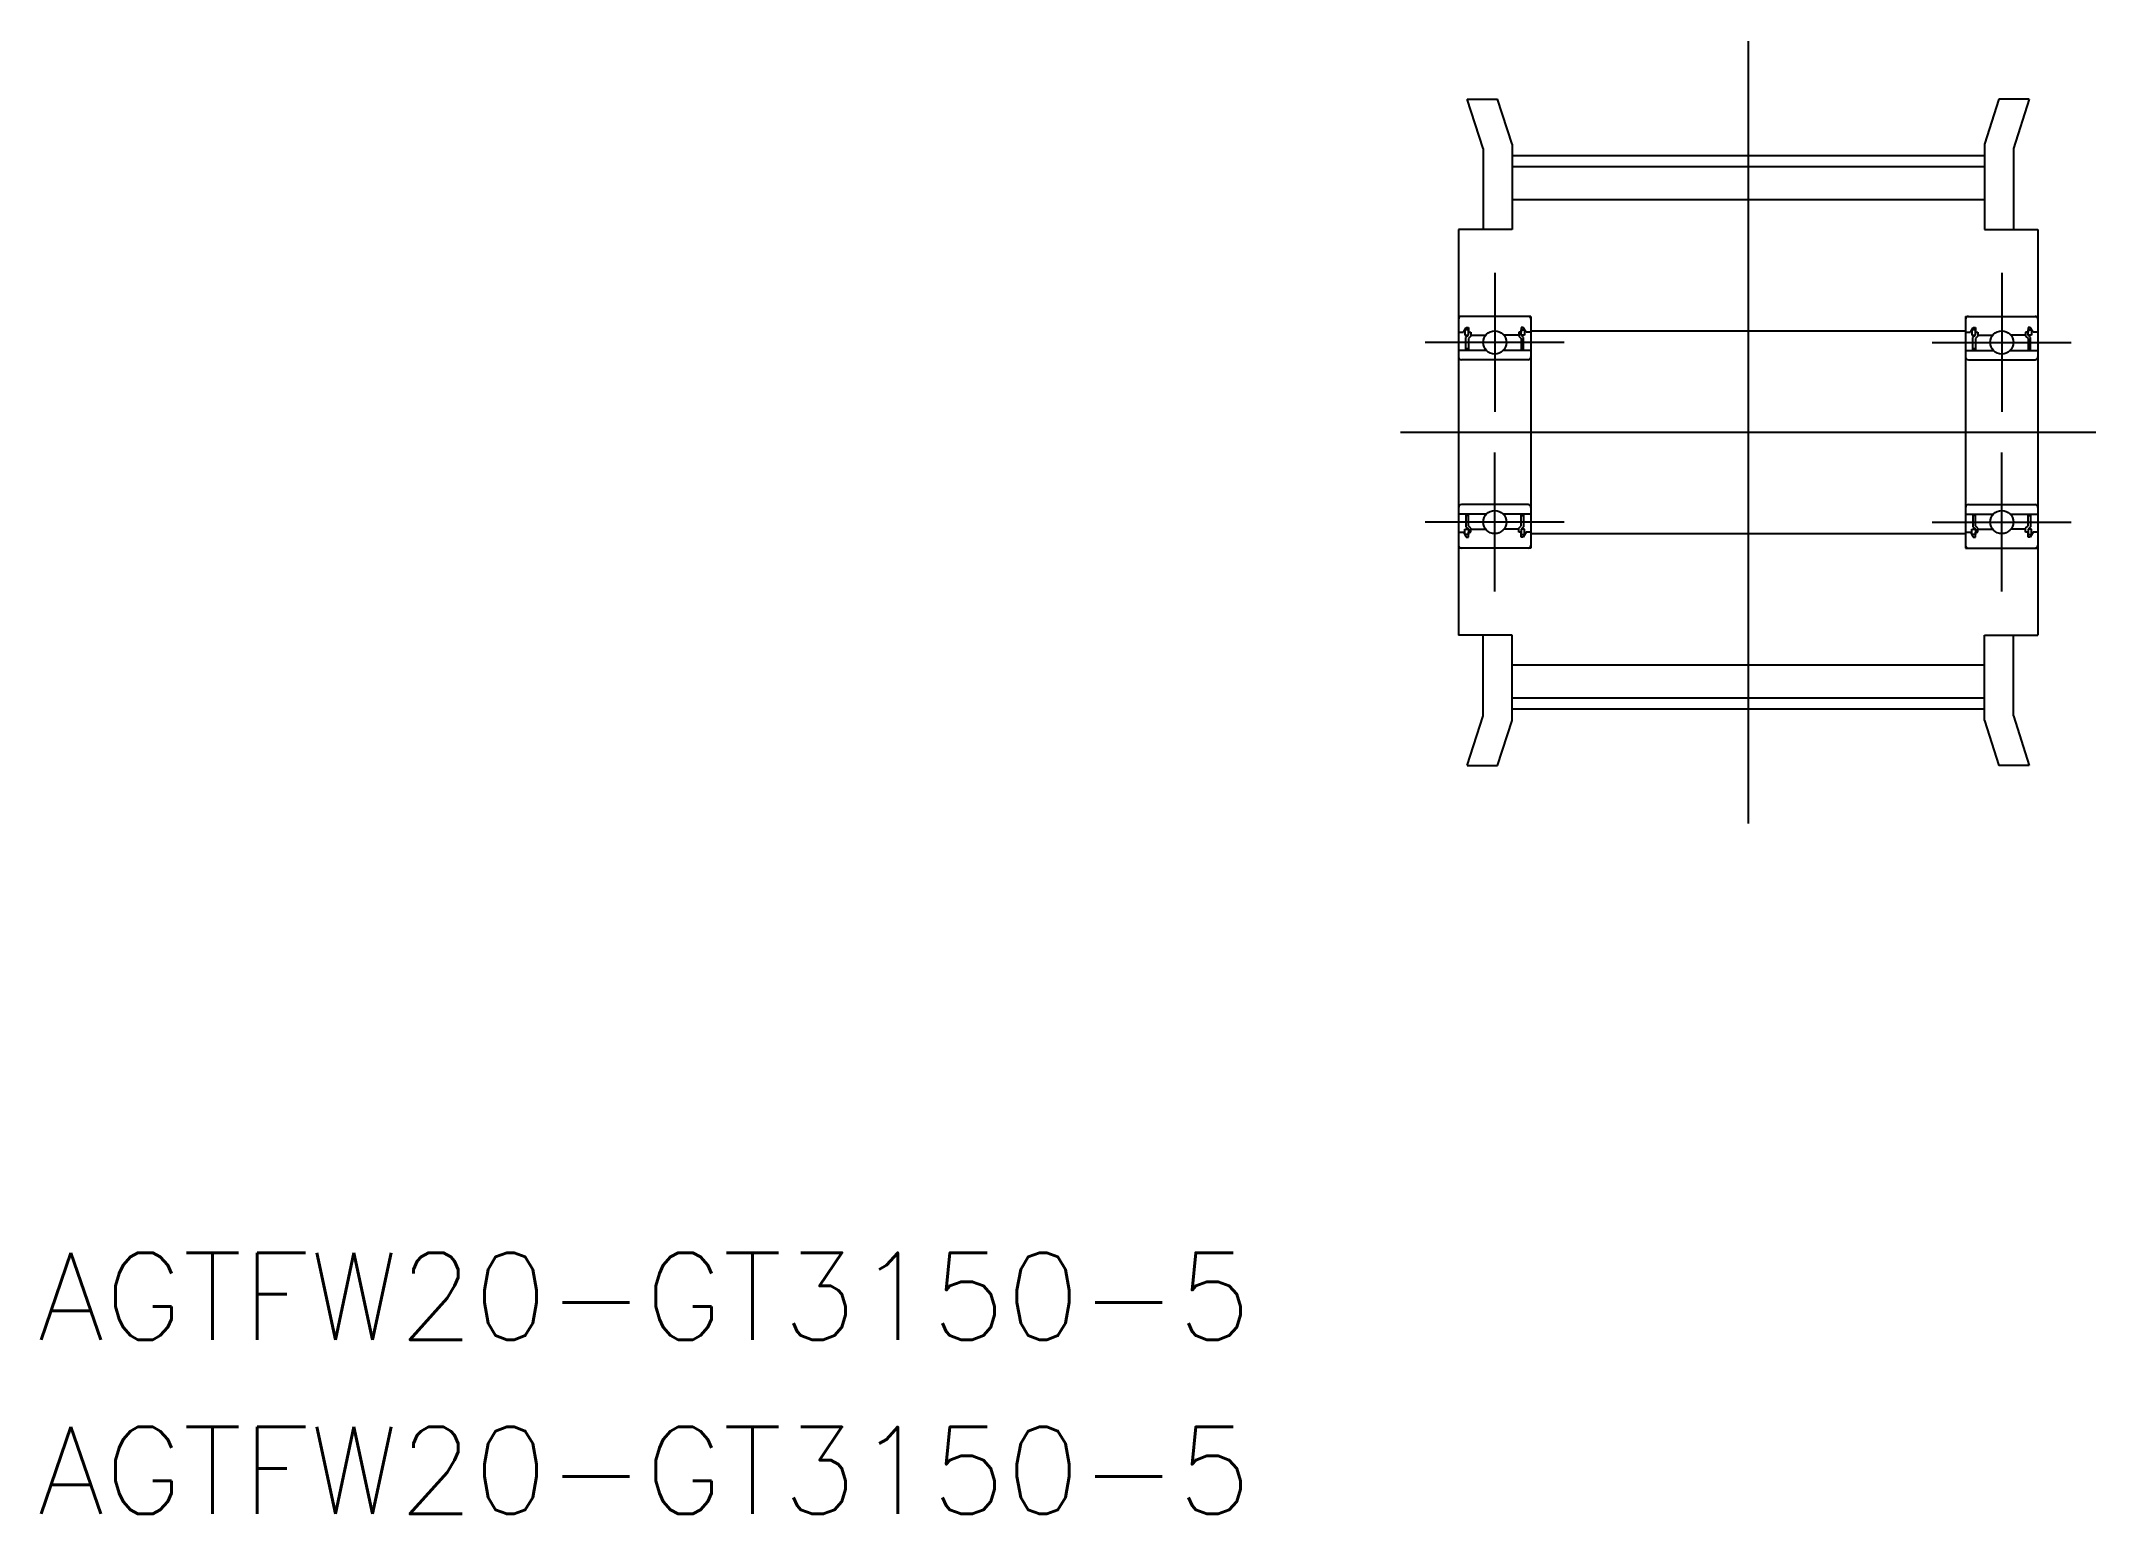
# Model space of a CAD drawing. Extents: x -48.9 to 22, y -37.3 to 13.5.
import ezdxf

# ---------------------------------------------------------------- set-up
doc = ezdxf.new("R2010")
doc.units = 0
doc.linetypes.add('CENTER', pattern=[50.8, 31.75, -6.35, 6.35, -6.35])
doc.layers.get('0').update_dxf_attribs({"linetype": 'CONTINUOUS'})
doc.layers.add('CENTER', color=1, linetype='CENTER')
doc.styles.get("Standard").update_dxf_attribs({"font": 'txt.shx', "height": 3, "bigfont": 'bigfont.shx'})

msp = doc.modelspace()

# ---------------------------------------------------------------- linework, layer by layer
at = {"color": 7, "linetype": 'CONTINUOUS'}
for p, q in [((0.85, 9.79), (0.3, 11.5)), ((0.3, 11.5), (1.35, 11.5)), ((1.85, 9.947), (1.35, 11.5)), ((18.65, 11.5), (18.15, 9.947)), ((19.7, 11.5), (18.65, 11.5)), ((19.7, 11.5), (19.15, 9.79)), ((1.85, 9.947), (1.85, 7)), ((18.15, 9.947), (18.15, 7)), ((0.85, 9.79), (0.85, 7)), ((19.15, 9.79), (19.15, 7)), ((1.85, 9.17), (18.15, 9.17)), ((1.85, 8.03), (18.15, 8.03)), ((0, 7), (0, -7)), ((1.85, 7), (0, 7)), ((18.15, 7), (20, 7)), ((20, 7), (20, -7)), ((2.5, 4), (0, 4)), ((0, 3.9), (0, -3.9)), ((0.17, 3.45), (0.268, 3.62)), ((0.268, 3.62), (0.34, 3.62)), ((0.34, 3.62), (0.34, 3.45)), ((2.232, 3.62), (2.16, 3.62)), ((2.16, 3.62), (2.16, 3.45)), ((2.33, 3.45), (2.232, 3.62)), ((2.5, 4), (2.5, -4)), ((17.5, 4), (20, 4)), ((17.5, 4), (17.5, -4)), ((17.67, 3.45), (17.768, 3.62)), ((17.768, 3.62), (17.84, 3.62)), ((17.84, 3.62), (17.84, 3.45)), ((19.66, 3.62), (19.66, 3.45)), ((19.732, 3.62), (19.66, 3.62)), ((19.83, 3.45), (19.732, 3.62)), ((20, 3.9), (20, -3.9)), ((0, 3.45), (0.17, 3.45)), ((0.219, 3.535), (0.219, 3.35)), ((0.34, 3.535), (0.219, 3.535)), ((0.219, 3.35), (0.34, 3.35)), ((0.255, 3.265), (0.34, 3.35)), ((0.255, 2.825), (0.255, 3.265)), ((0.34, 2.878), (0.255, 2.878)), ((0.34, 3.35), (0.34, 3.535)), ((0.34, 3.45), (0.425, 3.45)), ((0.425, 3.315), (0.34, 3.23)), ((0.34, 3.23), (0.34, 2.825)), ((0.425, 3.45), (0.425, 3.315)), ((0.425, 3.38), (0.455, 3.35)), ((0.455, 3.35), (0.938, 3.35)), ((2.045, 3.35), (1.562, 3.35)), ((2.075, 3.38), (2.045, 3.35)), ((2.075, 3.45), (2.075, 3.315)), ((2.16, 3.45), (2.075, 3.45)), ((2.075, 3.315), (2.16, 3.23)), ((2.16, 3.535), (2.281, 3.535)), ((2.16, 3.35), (2.16, 3.535)), ((2.281, 3.35), (2.16, 3.35)), ((2.245, 3.265), (2.16, 3.35)), ((2.16, 3.23), (2.16, 2.825)), ((2.16, 2.878), (2.245, 2.878)), ((2.245, 2.825), (2.245, 3.265)), ((2.281, 3.535), (2.281, 3.35)), ((2.5, 3.45), (2.33, 3.45)), ((2.5, 3.5), (17.5, 3.5)), ((17.5, 3.45), (17.67, 3.45)), ((17.84, 3.535), (17.719, 3.535)), ((17.719, 3.535), (17.719, 3.35)), ((17.719, 3.35), (17.84, 3.35)), ((17.755, 3.265), (17.84, 3.35)), ((17.755, 2.825), (17.755, 3.265)), ((17.84, 2.878), (17.755, 2.878)), ((17.84, 3.35), (17.84, 3.535)), ((17.84, 3.45), (17.925, 3.45)), ((17.925, 3.315), (17.84, 3.23)), ((17.84, 3.23), (17.84, 2.825)), ((17.925, 3.45), (17.925, 3.315)), ((17.925, 3.38), (17.955, 3.35)), ((17.955, 3.35), (18.438, 3.35)), ((19.545, 3.35), (19.062, 3.35)), ((19.575, 3.38), (19.545, 3.35)), ((19.66, 3.45), (19.575, 3.45)), ((19.575, 3.45), (19.575, 3.315)), ((19.575, 3.315), (19.66, 3.23)), ((19.66, 3.535), (19.781, 3.535)), ((19.66, 3.35), (19.66, 3.535)), ((19.781, 3.35), (19.66, 3.35)), ((19.745, 3.265), (19.66, 3.35)), ((19.66, 3.23), (19.66, 2.825)), ((19.66, 2.878), (19.745, 2.878)), ((19.745, 2.825), (19.745, 3.265)), ((19.781, 3.535), (19.781, 3.35)), ((20, 3.45), (19.83, 3.45)), ((0.96, 2.825), (0, 2.825)), ((2.4, 2.5), (0.1, 2.5)), ((2.5, 2.825), (1.54, 2.825)), ((17.5, 2.825), (18.46, 2.825)), ((17.6, 2.5), (19.9, 2.5)), ((19.04, 2.825), (20, 2.825)), ((0.96, -2.825), (0, -2.825)), ((2.4, -2.5), (0.1, -2.5)), ((0.255, -2.825), (0.255, -3.265)), ((0.34, -3.23), (0.34, -2.825)), ((2.5, -2.825), (1.54, -2.825)), ((2.16, -3.23), (2.16, -2.825)), ((2.245, -2.825), (2.245, -3.265)), ((17.5, -2.825), (18.46, -2.825)), ((17.6, -2.5), (19.9, -2.5)), ((17.755, -2.825), (17.755, -3.265)), ((17.84, -3.23), (17.84, -2.825)), ((19.04, -2.825), (20, -2.825)), ((19.66, -3.23), (19.66, -2.825)), ((19.745, -2.825), (19.745, -3.265)), ((0, -3.45), (0.17, -3.45)), ((0.17, -3.45), (0.268, -3.62)), ((0.219, -3.535), (0.219, -3.35)), ((0.219, -3.35), (0.34, -3.35)), ((0.34, -3.535), (0.219, -3.535)), ((0.34, -2.878), (0.255, -2.878)), ((0.255, -3.265), (0.34, -3.35)), ((0.425, -3.315), (0.34, -3.23)), ((0.34, -3.35), (0.34, -3.535)), ((0.34, -3.45), (0.425, -3.45)), ((0.34, -3.62), (0.34, -3.45)), ((0.425, -3.45), (0.425, -3.315)), ((0.425, -3.38), (0.455, -3.35)), ((0.455, -3.35), (0.938, -3.35)), ((2.045, -3.35), (1.562, -3.35)), ((2.075, -3.38), (2.045, -3.35)), ((2.075, -3.315), (2.16, -3.23)), ((2.075, -3.45), (2.075, -3.315)), ((2.16, -3.45), (2.075, -3.45)), ((2.16, -2.878), (2.245, -2.878)), ((2.245, -3.265), (2.16, -3.35)), ((2.281, -3.35), (2.16, -3.35)), ((2.16, -3.35), (2.16, -3.535)), ((2.16, -3.62), (2.16, -3.45)), ((2.16, -3.535), (2.281, -3.535)), ((2.33, -3.45), (2.232, -3.62)), ((2.281, -3.535), (2.281, -3.35)), ((2.5, -3.45), (2.33, -3.45)), ((2.5, -3.5), (17.5, -3.5)), ((17.5, -3.45), (17.67, -3.45)), ((17.67, -3.45), (17.768, -3.62)), ((17.719, -3.35), (17.84, -3.35)), ((17.719, -3.535), (17.719, -3.35)), ((17.84, -3.535), (17.719, -3.535)), ((17.84, -2.878), (17.755, -2.878)), ((17.755, -3.265), (17.84, -3.35)), ((17.925, -3.315), (17.84, -3.23)), ((17.84, -3.35), (17.84, -3.535)), ((17.84, -3.62), (17.84, -3.45)), ((17.84, -3.45), (17.925, -3.45)), ((17.925, -3.45), (17.925, -3.315)), ((17.925, -3.38), (17.955, -3.35)), ((17.955, -3.35), (18.438, -3.35)), ((19.545, -3.35), (19.062, -3.35)), ((19.575, -3.38), (19.545, -3.35)), ((19.575, -3.315), (19.66, -3.23)), ((19.575, -3.45), (19.575, -3.315)), ((19.66, -3.45), (19.575, -3.45)), ((19.66, -2.878), (19.745, -2.878)), ((19.745, -3.265), (19.66, -3.35)), ((19.781, -3.35), (19.66, -3.35)), ((19.66, -3.35), (19.66, -3.535)), ((19.66, -3.62), (19.66, -3.45)), ((19.66, -3.535), (19.781, -3.535)), ((19.83, -3.45), (19.732, -3.62)), ((19.781, -3.535), (19.781, -3.35)), ((20, -3.45), (19.83, -3.45)), ((2.5, -4), (0, -4)), ((0.268, -3.62), (0.34, -3.62)), ((2.232, -3.62), (2.16, -3.62)), ((17.5, -4), (20, -4)), ((17.768, -3.62), (17.84, -3.62)), ((19.732, -3.62), (19.66, -3.62)), ((1.85, -7), (0, -7)), ((0.85, -9.79), (0.85, -7)), ((1.85, -9.947), (1.85, -7)), ((18.15, -9.947), (18.15, -7)), ((18.15, -7), (20, -7)), ((19.15, -9.79), (19.15, -7)), ((1.85, -8.03), (18.15, -8.03)), ((1.85, -9.17), (18.15, -9.17)), ((0.3, -11.5), (0.85, -9.79)), ((19.15, -9.79), (19.7, -11.5)), ((1.35, -11.5), (1.85, -9.947)), ((18.15, -9.947), (18.65, -11.5)), ((0.3, -11.5), (1.35, -11.5)), ((19.7, -11.5), (18.65, -11.5))]:
    msp.add_line(p, q, dxfattribs=at)
for centre in [(1.25, 3.1), (18.75, 3.1), (1.25, -3.1), (18.75, -3.1)]:
    msp.add_circle(centre, 0.4, dxfattribs=at)
for centre, start, end in [((0.1, 3.9), 90, 180), ((2.4, 3.9), 0, 90), ((17.6, 3.9), 90, 180), ((19.9, 3.9), 0, 90), ((0.1, 2.6), 180, 270), ((2.4, 2.6), 270, 0), ((17.6, 2.6), 180, 270), ((19.9, 2.6), 270, 0), ((0.1, -2.6), 90, 180), ((2.4, -2.6), 360, 90), ((17.6, -2.6), 90, 180), ((19.9, -2.6), 0, 90), ((0.1, -3.9), 180, 270), ((2.4, -3.9), 270, 0), ((17.6, -3.9), 180, 270), ((19.9, -3.9), 270, 0)]:
    msp.add_arc(centre, 0.1, start, end, dxfattribs=at)
at = {"layer": 'CENTER', "color": 1, "linetype": 'CENTER'}
for p, q in [((10, 13.5), (10, -13.5)), ((1.85, 9.55), (18.15, 9.55)), ((1.25, 5.5), (1.25, 0.7)), ((18.75, 5.5), (18.75, 0.7)), ((3.65, 3.1), (-1.15, 3.1)), ((16.35, 3.1), (21.15, 3.1)), ((-2, 0), (22, 0)), ((1.25, -5.5), (1.25, -0.7)), ((18.75, -5.5), (18.75, -0.7)), ((3.65, -3.1), (-1.15, -3.1)), ((16.35, -3.1), (21.15, -3.1)), ((1.85, -9.55), (18.15, -9.55))]:
    msp.add_line(p, q, dxfattribs=at)

# ---------------------------------------------------------------- texts
at = {"color": 7, "linetype": 'CONTINUOUS'}
for p in [(-49.056, -31.322), (-49.056, -37.334)]:
    msp.add_text('AGTFW20-GT3150-5', height=3, dxfattribs=at).set_placement(p)

doc.saveas('drawing.dxf')
